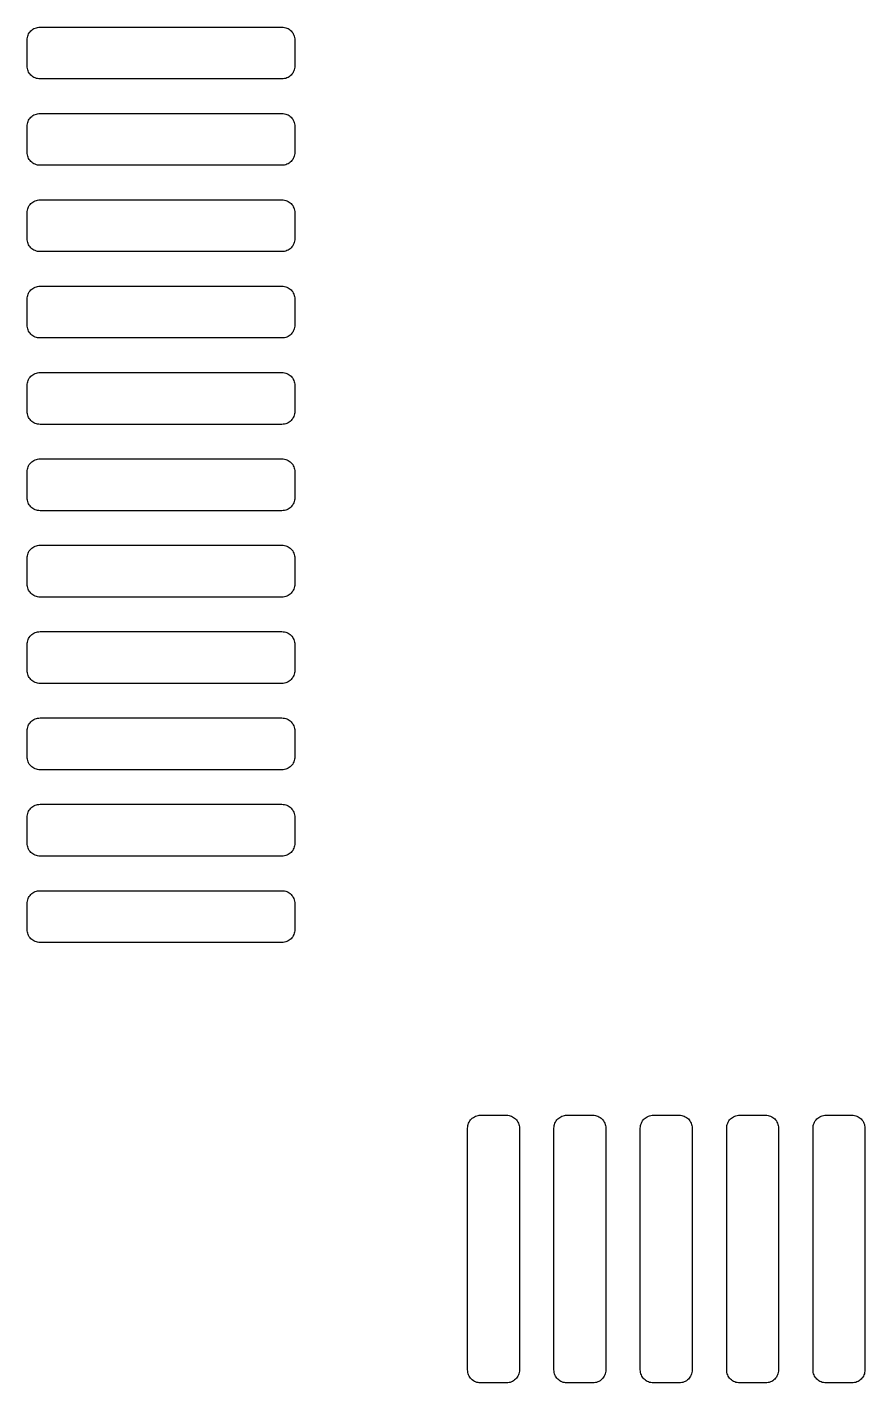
# Model space of a CAD drawing. Extents: x 0 to 61, y 0 to 68.6.
# Drawn here: x 26.39 to 31.24, y 31.71 to 39.56 of the extents above; entities that cross this region are included whole.
import ezdxf

# ---------------------------------------------------------------- set-up
doc = ezdxf.new("R2010")
doc.units = 0
doc.layers.add('Layer_1', color=7, linetype='CONTINUOUS')

msp = doc.modelspace()

# ---------------------------------------------------------------- linework, layer by layer
at = {"layer": 'Layer_1', "color": 1}
for p, q in [((26.387125, 39.484878), (26.387379, 39.492244)), ((26.387125, 39.334763), (26.387125, 39.484878)), ((26.387379, 39.492244), (26.388649, 39.49961)), ((26.388649, 39.49961), (26.390427, 39.506722)), ((26.390427, 39.506722), (26.392713, 39.51358)), ((26.392713, 39.51358), (26.396015, 39.520184)), ((26.396015, 39.520184), (26.399825, 39.526534)), ((26.399825, 39.526534), (26.404143, 39.532376)), ((26.404143, 39.532376), (26.408969, 39.537964)), ((26.408969, 39.537964), (26.414557, 39.54279)), ((26.414557, 39.54279), (26.420399, 39.547108)), ((26.420399, 39.547108), (26.426749, 39.550918)), ((26.426749, 39.550918), (26.433353, 39.55422)), ((26.433353, 39.55422), (26.440465, 39.556506)), ((26.440465, 39.556506), (26.447577, 39.558538)), ((26.447577, 39.558538), (26.454689, 39.559554)), ((26.454689, 39.559554), (26.462055, 39.559808)), ((26.462055, 39.559808), (27.862104, 39.559808)), ((27.862104, 39.559808), (27.86947, 39.559554)), ((27.86947, 39.559554), (27.876836, 39.558538)), ((27.876836, 39.558538), (27.883948, 39.556506)), ((27.883948, 39.556506), (27.890806, 39.55422)), ((27.890806, 39.55422), (27.89741, 39.550918)), ((27.89741, 39.550918), (27.90376, 39.547108)), ((27.90376, 39.547108), (27.909602, 39.54279)), ((27.909602, 39.54279), (27.91519, 39.537964)), ((27.91519, 39.537964), (27.920016, 39.532376)), ((27.920016, 39.532376), (27.924588, 39.526534)), ((27.924588, 39.526534), (27.928144, 39.520184)), ((27.928144, 39.520184), (27.931446, 39.51358)), ((27.931446, 39.51358), (27.933986, 39.506722)), ((27.933986, 39.506722), (27.935764, 39.49961)), ((27.935764, 39.49961), (27.93678, 39.492244)), ((27.93678, 39.492244), (27.937034, 39.484878)), ((27.937034, 39.484878), (27.937034, 39.334763)), ((26.387379, 39.327397), (26.387125, 39.334763)), ((27.937034, 39.334763), (27.93678, 39.327397)), ((26.388649, 39.320285), (26.387379, 39.327397)), ((26.390427, 39.313173), (26.388649, 39.320285)), ((26.392713, 39.306061), (26.390427, 39.313173)), ((26.396015, 39.299457), (26.392713, 39.306061)), ((26.399825, 39.293107), (26.396015, 39.299457)), ((26.404143, 39.287265), (26.399825, 39.293107)), ((26.408969, 39.281931), (26.404143, 39.287265)), ((26.414557, 39.276851), (26.408969, 39.281931)), ((26.420399, 39.272533), (26.414557, 39.276851)), ((26.426749, 39.268723), (26.420399, 39.272533)), ((26.433353, 39.265675), (26.426749, 39.268723)), ((26.440465, 39.263135), (26.433353, 39.265675)), ((26.447577, 39.261357), (26.440465, 39.263135)), ((26.454689, 39.260087), (26.447577, 39.261357)), ((26.462055, 39.259833), (26.454689, 39.260087)), ((27.862104, 39.259833), (26.462055, 39.259833)), ((27.86947, 39.260087), (27.862104, 39.259833)), ((27.876836, 39.261357), (27.86947, 39.260087)), ((27.883948, 39.263135), (27.876836, 39.261357)), ((27.890806, 39.265675), (27.883948, 39.263135)), ((27.89741, 39.268723), (27.890806, 39.265675)), ((27.90376, 39.272533), (27.89741, 39.268723)), ((27.909602, 39.276851), (27.90376, 39.272533)), ((27.91519, 39.281931), (27.909602, 39.276851)), ((27.920016, 39.287265), (27.91519, 39.281931)), ((27.924588, 39.293107), (27.920016, 39.287265)), ((27.928144, 39.299457), (27.924588, 39.293107)), ((27.931446, 39.306061), (27.928144, 39.299457)), ((27.933986, 39.313173), (27.931446, 39.306061)), ((27.935764, 39.320285), (27.933986, 39.313173)), ((27.93678, 39.327397), (27.935764, 39.320285)), ((26.392713, 39.013453), (26.396015, 39.020311)), ((26.396015, 39.020311), (26.399825, 39.026407)), ((26.399825, 39.026407), (26.404143, 39.032503)), ((26.404143, 39.032503), (26.408969, 39.037837)), ((26.408969, 39.037837), (26.414557, 39.042917)), ((26.414557, 39.042917), (26.420399, 39.047235)), ((26.420399, 39.047235), (26.426749, 39.051045)), ((26.426749, 39.051045), (26.433353, 39.054093)), ((26.433353, 39.054093), (26.440465, 39.056633)), ((26.440465, 39.056633), (26.447577, 39.058411)), ((26.447577, 39.058411), (26.454689, 39.059427)), ((26.454689, 39.059427), (26.462055, 39.059935)), ((26.462055, 39.059935), (27.862104, 39.059935)), ((27.862104, 39.059935), (27.86947, 39.059427)), ((27.86947, 39.059427), (27.876836, 39.058411)), ((27.876836, 39.058411), (27.883948, 39.056633)), ((27.883948, 39.056633), (27.890806, 39.054093)), ((27.890806, 39.054093), (27.89741, 39.051045)), ((27.89741, 39.051045), (27.90376, 39.047235)), ((27.90376, 39.047235), (27.909602, 39.042917)), ((27.909602, 39.042917), (27.91519, 39.037837)), ((27.91519, 39.037837), (27.920016, 39.032503)), ((27.920016, 39.032503), (27.924588, 39.026407)), ((27.924588, 39.026407), (27.928144, 39.020311)), ((27.928144, 39.020311), (27.931446, 39.013453)), ((26.387125, 38.984751), (26.387379, 38.992117)), ((26.387125, 38.834891), (26.387125, 38.984751)), ((26.387379, 38.992117), (26.388649, 38.999483)), ((26.388649, 38.999483), (26.390427, 39.006595)), ((26.390427, 39.006595), (26.392713, 39.013453)), ((27.931446, 39.013453), (27.933986, 39.006595)), ((27.933986, 39.006595), (27.935764, 38.999483)), ((27.935764, 38.999483), (27.93678, 38.992117)), ((27.93678, 38.992117), (27.937034, 38.984751)), ((27.937034, 38.984751), (27.937034, 38.834891)), ((26.387379, 38.827525), (26.387125, 38.834891)), ((26.388649, 38.820159), (26.387379, 38.827525)), ((26.390427, 38.813047), (26.388649, 38.820159)), ((26.392713, 38.806189), (26.390427, 38.813047)), ((26.396015, 38.799585), (26.392713, 38.806189)), ((26.399825, 38.793235), (26.396015, 38.799585)), ((26.404143, 38.787393), (26.399825, 38.793235)), ((26.408969, 38.781805), (26.404143, 38.787393)), ((26.414557, 38.776979), (26.408969, 38.781805)), ((27.91519, 38.781805), (27.909602, 38.776979)), ((27.920016, 38.787393), (27.91519, 38.781805)), ((27.924588, 38.793235), (27.920016, 38.787393)), ((27.928144, 38.799585), (27.924588, 38.793235)), ((27.931446, 38.806189), (27.928144, 38.799585)), ((27.933986, 38.813047), (27.931446, 38.806189)), ((27.935764, 38.820159), (27.933986, 38.813047)), ((27.93678, 38.827525), (27.935764, 38.820159)), ((27.937034, 38.834891), (27.93678, 38.827525)), ((26.420399, 38.772407), (26.414557, 38.776979)), ((26.426749, 38.768597), (26.420399, 38.772407)), ((26.433353, 38.765549), (26.426749, 38.768597)), ((26.440465, 38.763009), (26.433353, 38.765549)), ((26.447577, 38.761231), (26.440465, 38.763009)), ((26.454689, 38.760215), (26.447577, 38.761231)), ((26.462055, 38.759961), (26.454689, 38.760215)), ((27.862104, 38.759961), (26.462055, 38.759961)), ((27.86947, 38.760215), (27.862104, 38.759961)), ((27.876836, 38.761231), (27.86947, 38.760215)), ((27.883948, 38.763009), (27.876836, 38.761231)), ((27.890806, 38.765549), (27.883948, 38.763009)), ((27.89741, 38.768597), (27.890806, 38.765549)), ((27.90376, 38.772407), (27.89741, 38.768597)), ((27.909602, 38.776979), (27.90376, 38.772407)), ((26.414557, 38.542791), (26.420399, 38.547109)), ((26.420399, 38.547109), (26.426749, 38.550919)), ((26.426749, 38.550919), (26.433353, 38.554221)), ((26.433353, 38.554221), (26.440465, 38.556507)), ((26.440465, 38.556507), (26.447577, 38.558285)), ((26.447577, 38.558285), (26.454689, 38.559555)), ((26.454689, 38.559555), (26.462055, 38.559809)), ((26.462055, 38.559809), (27.862104, 38.559809)), ((27.862104, 38.559809), (27.86947, 38.559555)), ((27.86947, 38.559555), (27.876836, 38.558285)), ((27.876836, 38.558285), (27.883948, 38.556507)), ((27.883948, 38.556507), (27.890806, 38.554221)), ((27.890806, 38.554221), (27.89741, 38.550919)), ((27.89741, 38.550919), (27.90376, 38.547109)), ((27.90376, 38.547109), (27.909602, 38.542791)), ((26.387125, 38.484879), (26.387379, 38.492245)), ((26.387125, 38.334765), (26.387125, 38.484879)), ((26.387379, 38.492245), (26.388649, 38.499357)), ((26.388649, 38.499357), (26.390427, 38.506723)), ((26.390427, 38.506723), (26.392713, 38.513581)), ((26.392713, 38.513581), (26.396015, 38.520185)), ((26.396015, 38.520185), (26.399825, 38.526535)), ((26.399825, 38.526535), (26.404143, 38.532377)), ((26.404143, 38.532377), (26.408969, 38.537965)), ((26.408969, 38.537965), (26.414557, 38.542791)), ((27.909602, 38.542791), (27.91519, 38.537965)), ((27.91519, 38.537965), (27.920016, 38.532377)), ((27.920016, 38.532377), (27.924588, 38.526535)), ((27.924588, 38.526535), (27.928144, 38.520185)), ((27.928144, 38.520185), (27.931446, 38.513581)), ((27.931446, 38.513581), (27.933986, 38.506723)), ((27.933986, 38.506723), (27.935764, 38.499357)), ((27.935764, 38.499357), (27.93678, 38.492245)), ((27.93678, 38.492245), (27.937034, 38.484879)), ((27.937034, 38.484879), (27.937034, 38.334765)), ((26.387379, 38.327399), (26.387125, 38.334765)), ((26.388649, 38.320287), (26.387379, 38.327399)), ((26.390427, 38.313175), (26.388649, 38.320287)), ((26.392713, 38.306063), (26.390427, 38.313175)), ((27.933986, 38.313175), (27.931446, 38.306063)), ((27.935764, 38.320287), (27.933986, 38.313175)), ((27.93678, 38.327399), (27.935764, 38.320287)), ((27.937034, 38.334765), (27.93678, 38.327399)), ((26.396015, 38.299459), (26.392713, 38.306063)), ((26.399825, 38.293109), (26.396015, 38.299459)), ((26.404143, 38.287267), (26.399825, 38.293109)), ((26.408969, 38.281933), (26.404143, 38.287267)), ((26.414557, 38.276853), (26.408969, 38.281933)), ((26.420399, 38.272535), (26.414557, 38.276853)), ((26.426749, 38.268725), (26.420399, 38.272535)), ((26.433353, 38.265677), (26.426749, 38.268725)), ((26.440465, 38.263137), (26.433353, 38.265677)), ((26.447577, 38.261359), (26.440465, 38.263137)), ((26.454689, 38.260089), (26.447577, 38.261359)), ((26.462055, 38.259835), (26.454689, 38.260089)), ((27.862104, 38.259835), (26.462055, 38.259835)), ((27.86947, 38.260089), (27.862104, 38.259835)), ((27.876836, 38.261359), (27.86947, 38.260089)), ((27.883948, 38.263137), (27.876836, 38.261359)), ((27.890806, 38.265677), (27.883948, 38.263137)), ((27.89741, 38.268725), (27.890806, 38.265677)), ((27.90376, 38.272535), (27.89741, 38.268725)), ((27.909602, 38.276853), (27.90376, 38.272535)), ((27.91519, 38.281933), (27.909602, 38.276853)), ((27.920016, 38.287267), (27.91519, 38.281933)), ((27.924588, 38.293109), (27.920016, 38.287267)), ((27.928144, 38.299459), (27.924588, 38.293109)), ((27.931446, 38.306063), (27.928144, 38.299459)), ((26.387379, 37.992119), (26.388649, 37.999485)), ((26.388649, 37.999485), (26.390427, 38.006597)), ((26.390427, 38.006597), (26.392713, 38.013455)), ((26.392713, 38.013455), (26.396015, 38.020313)), ((26.396015, 38.020313), (26.399825, 38.026409)), ((26.399825, 38.026409), (26.404143, 38.032505)), ((26.404143, 38.032505), (26.408969, 38.037839)), ((26.408969, 38.037839), (26.414557, 38.042919)), ((26.414557, 38.042919), (26.420399, 38.047237)), ((26.420399, 38.047237), (26.426749, 38.051047)), ((26.426749, 38.051047), (26.433353, 38.054095)), ((26.433353, 38.054095), (26.440465, 38.056635)), ((26.440465, 38.056635), (26.447577, 38.058413)), ((26.447577, 38.058413), (26.454689, 38.059429)), ((26.454689, 38.059429), (26.462055, 38.059937)), ((26.462055, 38.059937), (27.862104, 38.059937)), ((27.862104, 38.059937), (27.86947, 38.059429)), ((27.86947, 38.059429), (27.876836, 38.058413)), ((27.876836, 38.058413), (27.883948, 38.056635)), ((27.883948, 38.056635), (27.890806, 38.054095)), ((27.890806, 38.054095), (27.89741, 38.051047)), ((27.89741, 38.051047), (27.90376, 38.047237)), ((27.90376, 38.047237), (27.909602, 38.042919)), ((27.909602, 38.042919), (27.91519, 38.037839)), ((27.91519, 38.037839), (27.920016, 38.032505)), ((27.920016, 38.032505), (27.924588, 38.026409)), ((27.924588, 38.026409), (27.928144, 38.020313)), ((27.928144, 38.020313), (27.931446, 38.013455)), ((27.931446, 38.013455), (27.933986, 38.006597)), ((27.933986, 38.006597), (27.935764, 37.999485)), ((27.935764, 37.999485), (27.93678, 37.992119)), ((26.387125, 37.984753), (26.387379, 37.992119)), ((26.387125, 37.834893), (26.387125, 37.984753)), ((27.93678, 37.992119), (27.937034, 37.984753)), ((27.937034, 37.984753), (27.937034, 37.834893)), ((26.387379, 37.827527), (26.387125, 37.834893)), ((26.388649, 37.820161), (26.387379, 37.827527)), ((26.390427, 37.813049), (26.388649, 37.820161)), ((26.392713, 37.806191), (26.390427, 37.813049)), ((26.396015, 37.799587), (26.392713, 37.806191)), ((26.399825, 37.793237), (26.396015, 37.799587)), ((26.404143, 37.787395), (26.399825, 37.793237)), ((26.408969, 37.781807), (26.404143, 37.787395)), ((26.414557, 37.776981), (26.408969, 37.781807)), ((26.420399, 37.772409), (26.414557, 37.776981)), ((26.426749, 37.768599), (26.420399, 37.772409)), ((26.433353, 37.765551), (26.426749, 37.768599)), ((26.440465, 37.763011), (26.433353, 37.765551)), ((26.447577, 37.761233), (26.440465, 37.763011)), ((26.454689, 37.760217), (26.447577, 37.761233)), ((26.462055, 37.759963), (26.454689, 37.760217)), ((27.862104, 37.759963), (26.462055, 37.759963)), ((27.86947, 37.760217), (27.862104, 37.759963)), ((27.876836, 37.761233), (27.86947, 37.760217)), ((27.883948, 37.763011), (27.876836, 37.761233)), ((27.890806, 37.765551), (27.883948, 37.763011)), ((27.89741, 37.768599), (27.890806, 37.765551)), ((27.90376, 37.772409), (27.89741, 37.768599)), ((27.909602, 37.776981), (27.90376, 37.772409)), ((27.91519, 37.781807), (27.909602, 37.776981)), ((27.920016, 37.787395), (27.91519, 37.781807)), ((27.924588, 37.793237), (27.920016, 37.787395)), ((27.928144, 37.799587), (27.924588, 37.793237)), ((27.931446, 37.806191), (27.928144, 37.799587)), ((27.933986, 37.813049), (27.931446, 37.806191)), ((27.935764, 37.820161), (27.933986, 37.813049)), ((27.93678, 37.827527), (27.935764, 37.820161)), ((27.937034, 37.834893), (27.93678, 37.827527)), ((26.396015, 37.520187), (26.399825, 37.526537)), ((26.399825, 37.526537), (26.404143, 37.532379)), ((26.404143, 37.532379), (26.408969, 37.537967)), ((26.408969, 37.537967), (26.414557, 37.542793)), ((26.414557, 37.542793), (26.420399, 37.547111)), ((26.420399, 37.547111), (26.426749, 37.550921)), ((26.426749, 37.550921), (26.433353, 37.554223)), ((26.433353, 37.554223), (26.440465, 37.556509)), ((26.440465, 37.556509), (26.447577, 37.558287)), ((26.447577, 37.558287), (26.454689, 37.559557)), ((26.454689, 37.559557), (26.462055, 37.559811)), ((26.462055, 37.559811), (27.862104, 37.559811)), ((27.862104, 37.559811), (27.86947, 37.559557)), ((27.86947, 37.559557), (27.876836, 37.558287)), ((27.876836, 37.558287), (27.883948, 37.556509)), ((27.883948, 37.556509), (27.890806, 37.554223)), ((27.890806, 37.554223), (27.89741, 37.550921)), ((27.89741, 37.550921), (27.90376, 37.547111)), ((27.90376, 37.547111), (27.909602, 37.542793)), ((27.909602, 37.542793), (27.91519, 37.537967)), ((27.91519, 37.537967), (27.920016, 37.532379)), ((27.920016, 37.532379), (27.924588, 37.526537)), ((27.924588, 37.526537), (27.928144, 37.520187)), ((26.387125, 37.484881), (26.387379, 37.492247)), ((26.387125, 37.334766), (26.387125, 37.484881)), ((26.387379, 37.492247), (26.388649, 37.499359)), ((26.388649, 37.499359), (26.390427, 37.506725)), ((26.390427, 37.506725), (26.392713, 37.513583)), ((26.392713, 37.513583), (26.396015, 37.520187)), ((27.928144, 37.520187), (27.931446, 37.513583)), ((27.931446, 37.513583), (27.933986, 37.506725)), ((27.933986, 37.506725), (27.935764, 37.499359)), ((27.935764, 37.499359), (27.93678, 37.492247)), ((27.93678, 37.492247), (27.937034, 37.484881)), ((27.937034, 37.484881), (27.937034, 37.334766)), ((26.387379, 37.3274), (26.387125, 37.334766)), ((26.388649, 37.320288), (26.387379, 37.3274)), ((26.390427, 37.313176), (26.388649, 37.320288)), ((26.392713, 37.306064), (26.390427, 37.313176)), ((26.396015, 37.29946), (26.392713, 37.306064)), ((26.399825, 37.29311), (26.396015, 37.29946)), ((26.404143, 37.287268), (26.399825, 37.29311)), ((26.408969, 37.281934), (26.404143, 37.287268)), ((27.920016, 37.287268), (27.91519, 37.281934)), ((27.924588, 37.29311), (27.920016, 37.287268)), ((27.928144, 37.29946), (27.924588, 37.29311)), ((27.931446, 37.306064), (27.928144, 37.29946)), ((27.933986, 37.313176), (27.931446, 37.306064)), ((27.935764, 37.320288), (27.933986, 37.313176)), ((27.93678, 37.3274), (27.935764, 37.320288)), ((27.937034, 37.334766), (27.93678, 37.3274)), ((26.414557, 37.276854), (26.408969, 37.281934)), ((26.420399, 37.272536), (26.414557, 37.276854)), ((26.426749, 37.268726), (26.420399, 37.272536)), ((26.433353, 37.265678), (26.426749, 37.268726)), ((26.440465, 37.263138), (26.433353, 37.265678)), ((26.447577, 37.26136), (26.440465, 37.263138)), ((26.454689, 37.26009), (26.447577, 37.26136)), ((26.462055, 37.259836), (26.454689, 37.26009)), ((27.862104, 37.259836), (26.462055, 37.259836)), ((27.86947, 37.26009), (27.862104, 37.259836)), ((27.876836, 37.26136), (27.86947, 37.26009)), ((27.883948, 37.263138), (27.876836, 37.26136)), ((27.890806, 37.265678), (27.883948, 37.263138)), ((27.89741, 37.268726), (27.890806, 37.265678)), ((27.90376, 37.272536), (27.89741, 37.268726)), ((27.909602, 37.276854), (27.90376, 37.272536)), ((27.91519, 37.281934), (27.909602, 37.276854)), ((26.426749, 37.051048), (26.433353, 37.054096)), ((26.433353, 37.054096), (26.440465, 37.056636)), ((26.440465, 37.056636), (26.447577, 37.058414)), ((26.447577, 37.058414), (26.454689, 37.05943)), ((26.454689, 37.05943), (26.462055, 37.059938)), ((26.462055, 37.059938), (27.862104, 37.059938)), ((27.862104, 37.059938), (27.86947, 37.05943)), ((27.86947, 37.05943), (27.876836, 37.058414)), ((27.876836, 37.058414), (27.883948, 37.056636)), ((27.883948, 37.056636), (27.890806, 37.054096)), ((27.890806, 37.054096), (27.89741, 37.051048)), ((26.387125, 36.984754), (26.387379, 36.99212)), ((26.387125, 36.834894), (26.387125, 36.984754)), ((26.387379, 36.99212), (26.388649, 36.999486)), ((26.388649, 36.999486), (26.390427, 37.006598)), ((26.390427, 37.006598), (26.392713, 37.013456)), ((26.392713, 37.013456), (26.396015, 37.020314)), ((26.396015, 37.020314), (26.399825, 37.02641)), ((26.399825, 37.02641), (26.404143, 37.032506)), ((26.404143, 37.032506), (26.408969, 37.03784)), ((26.408969, 37.03784), (26.414557, 37.04292)), ((26.414557, 37.04292), (26.420399, 37.047238)), ((26.420399, 37.047238), (26.426749, 37.051048)), ((27.89741, 37.051048), (27.90376, 37.047238)), ((27.90376, 37.047238), (27.909602, 37.04292)), ((27.909602, 37.04292), (27.91519, 37.03784)), ((27.91519, 37.03784), (27.920016, 37.032506)), ((27.920016, 37.032506), (27.924588, 37.02641)), ((27.924588, 37.02641), (27.928144, 37.020314)), ((27.928144, 37.020314), (27.931446, 37.013456)), ((27.931446, 37.013456), (27.933986, 37.006598)), ((27.933986, 37.006598), (27.935764, 36.999486)), ((27.935764, 36.999486), (27.93678, 36.99212)), ((27.93678, 36.99212), (27.937034, 36.984754)), ((27.937034, 36.984754), (27.937034, 36.834894)), ((26.387379, 36.827528), (26.387125, 36.834894)), ((26.388649, 36.820162), (26.387379, 36.827528)), ((26.390427, 36.81305), (26.388649, 36.820162)), ((27.935764, 36.820162), (27.933986, 36.81305)), ((27.93678, 36.827528), (27.935764, 36.820162)), ((27.937034, 36.834894), (27.93678, 36.827528)), ((26.392713, 36.806192), (26.390427, 36.81305)), ((26.396015, 36.799588), (26.392713, 36.806192)), ((26.399825, 36.793238), (26.396015, 36.799588)), ((26.404143, 36.787396), (26.399825, 36.793238)), ((26.408969, 36.781808), (26.404143, 36.787396)), ((26.414557, 36.776982), (26.408969, 36.781808)), ((26.420399, 36.77241), (26.414557, 36.776982)), ((26.426749, 36.7686), (26.420399, 36.77241)), ((26.433353, 36.765552), (26.426749, 36.7686)), ((26.440465, 36.763012), (26.433353, 36.765552)), ((26.447577, 36.761234), (26.440465, 36.763012)), ((26.454689, 36.760218), (26.447577, 36.761234)), ((26.462055, 36.759964), (26.454689, 36.760218)), ((27.862104, 36.759964), (26.462055, 36.759964)), ((27.86947, 36.760218), (27.862104, 36.759964)), ((27.876836, 36.761234), (27.86947, 36.760218)), ((27.883948, 36.763012), (27.876836, 36.761234)), ((27.890806, 36.765552), (27.883948, 36.763012)), ((27.89741, 36.7686), (27.890806, 36.765552)), ((27.90376, 36.77241), (27.89741, 36.7686)), ((27.909602, 36.776982), (27.90376, 36.77241)), ((27.91519, 36.781808), (27.909602, 36.776982)), ((27.920016, 36.787396), (27.91519, 36.781808)), ((27.924588, 36.793238), (27.920016, 36.787396)), ((27.928144, 36.799588), (27.924588, 36.793238)), ((27.931446, 36.806192), (27.928144, 36.799588)), ((27.933986, 36.81305), (27.931446, 36.806192)), ((26.388649, 36.49936), (26.390427, 36.506726)), ((26.390427, 36.506726), (26.392713, 36.513584)), ((26.392713, 36.513584), (26.396015, 36.520188)), ((26.396015, 36.520188), (26.399825, 36.526538)), ((26.399825, 36.526538), (26.404143, 36.53238)), ((26.404143, 36.53238), (26.408969, 36.537968)), ((26.408969, 36.537968), (26.414557, 36.542794)), ((26.414557, 36.542794), (26.420399, 36.547112)), ((26.420399, 36.547112), (26.426749, 36.550922)), ((26.426749, 36.550922), (26.433353, 36.554224)), ((26.433353, 36.554224), (26.440465, 36.55651)), ((26.440465, 36.55651), (26.447577, 36.558288)), ((26.447577, 36.558288), (26.454689, 36.559558)), ((26.454689, 36.559558), (26.462055, 36.559812)), ((26.462055, 36.559812), (27.862104, 36.559812)), ((27.862104, 36.559812), (27.86947, 36.559558)), ((27.86947, 36.559558), (27.876836, 36.558288)), ((27.876836, 36.558288), (27.883948, 36.55651)), ((27.883948, 36.55651), (27.890806, 36.554224)), ((27.890806, 36.554224), (27.89741, 36.550922)), ((27.89741, 36.550922), (27.90376, 36.547112)), ((27.90376, 36.547112), (27.909602, 36.542794)), ((27.909602, 36.542794), (27.91519, 36.537968)), ((27.91519, 36.537968), (27.920016, 36.53238)), ((27.920016, 36.53238), (27.924588, 36.526538)), ((27.924588, 36.526538), (27.928144, 36.520188)), ((27.928144, 36.520188), (27.931446, 36.513584)), ((27.931446, 36.513584), (27.933986, 36.506726)), ((27.933986, 36.506726), (27.935764, 36.49936)), ((26.387125, 36.484882), (26.387379, 36.492248)), ((26.387125, 36.334768), (26.387125, 36.484882)), ((26.387379, 36.492248), (26.388649, 36.49936)), ((27.935764, 36.49936), (27.93678, 36.492248)), ((27.93678, 36.492248), (27.937034, 36.484882)), ((27.937034, 36.484882), (27.937034, 36.334768)), ((26.387379, 36.327402), (26.387125, 36.334768)), ((26.388649, 36.32029), (26.387379, 36.327402)), ((26.390427, 36.313178), (26.388649, 36.32029)), ((26.392713, 36.306066), (26.390427, 36.313178)), ((26.396015, 36.299462), (26.392713, 36.306066)), ((26.399825, 36.293112), (26.396015, 36.299462)), ((26.404143, 36.28727), (26.399825, 36.293112)), ((26.408969, 36.281936), (26.404143, 36.28727)), ((26.414557, 36.276856), (26.408969, 36.281936)), ((26.420399, 36.272538), (26.414557, 36.276856)), ((26.426749, 36.268728), (26.420399, 36.272538)), ((26.433353, 36.26568), (26.426749, 36.268728)), ((27.89741, 36.268728), (27.890806, 36.26568)), ((27.90376, 36.272538), (27.89741, 36.268728)), ((27.909602, 36.276856), (27.90376, 36.272538)), ((27.91519, 36.281936), (27.909602, 36.276856)), ((27.920016, 36.28727), (27.91519, 36.281936)), ((27.924588, 36.293112), (27.920016, 36.28727)), ((27.928144, 36.299462), (27.924588, 36.293112)), ((27.931446, 36.306066), (27.928144, 36.299462)), ((27.933986, 36.313178), (27.931446, 36.306066)), ((27.935764, 36.32029), (27.933986, 36.313178)), ((27.93678, 36.327402), (27.935764, 36.32029)), ((27.937034, 36.334768), (27.93678, 36.327402)), ((26.440465, 36.26314), (26.433353, 36.26568)), ((26.447577, 36.261362), (26.440465, 36.26314)), ((26.454689, 36.260092), (26.447577, 36.261362)), ((26.462055, 36.259838), (26.454689, 36.260092)), ((27.862104, 36.259838), (26.462055, 36.259838)), ((27.86947, 36.260092), (27.862104, 36.259838)), ((27.876836, 36.261362), (27.86947, 36.260092)), ((27.883948, 36.26314), (27.876836, 36.261362)), ((27.890806, 36.26568), (27.883948, 36.26314)), ((26.399825, 36.026412), (26.404143, 36.032508)), ((26.404143, 36.032508), (26.408969, 36.037842)), ((26.408969, 36.037842), (26.414557, 36.042922)), ((26.414557, 36.042922), (26.420399, 36.04724)), ((26.420399, 36.04724), (26.426749, 36.05105)), ((26.426749, 36.05105), (26.433353, 36.054098)), ((26.433353, 36.054098), (26.440465, 36.056638)), ((26.440465, 36.056638), (26.447577, 36.058416)), ((26.447577, 36.058416), (26.454689, 36.059432)), ((26.454689, 36.059432), (26.462055, 36.05994)), ((26.462055, 36.05994), (27.862104, 36.05994)), ((27.862104, 36.05994), (27.86947, 36.059432)), ((27.86947, 36.059432), (27.876836, 36.058416)), ((27.876836, 36.058416), (27.883948, 36.056638)), ((27.883948, 36.056638), (27.890806, 36.054098)), ((27.890806, 36.054098), (27.89741, 36.05105)), ((27.89741, 36.05105), (27.90376, 36.04724)), ((27.90376, 36.04724), (27.909602, 36.042922)), ((27.909602, 36.042922), (27.91519, 36.037842)), ((27.91519, 36.037842), (27.920016, 36.032508)), ((27.920016, 36.032508), (27.924588, 36.026412)), ((26.387125, 35.984756), (26.387379, 35.992122)), ((26.387125, 35.834896), (26.387125, 35.984756)), ((26.387379, 35.992122), (26.388649, 35.999488)), ((26.388649, 35.999488), (26.390427, 36.0066)), ((26.390427, 36.0066), (26.392713, 36.013458)), ((26.392713, 36.013458), (26.396015, 36.020316)), ((26.396015, 36.020316), (26.399825, 36.026412)), ((27.924588, 36.026412), (27.928144, 36.020316)), ((27.928144, 36.020316), (27.931446, 36.013458)), ((27.931446, 36.013458), (27.933986, 36.0066)), ((27.933986, 36.0066), (27.935764, 35.999488)), ((27.935764, 35.999488), (27.93678, 35.992122)), ((27.93678, 35.992122), (27.937034, 35.984756)), ((27.937034, 35.984756), (27.937034, 35.834896)), ((26.387379, 35.82753), (26.387125, 35.834896)), ((26.388649, 35.820164), (26.387379, 35.82753)), ((26.390427, 35.813052), (26.388649, 35.820164)), ((26.392713, 35.806194), (26.390427, 35.813052)), ((26.396015, 35.79959), (26.392713, 35.806194)), ((26.399825, 35.79324), (26.396015, 35.79959)), ((27.928144, 35.79959), (27.924588, 35.79324)), ((27.931446, 35.806194), (27.928144, 35.79959)), ((27.933986, 35.813052), (27.931446, 35.806194)), ((27.935764, 35.820164), (27.933986, 35.813052)), ((27.93678, 35.82753), (27.935764, 35.820164)), ((27.937034, 35.834896), (27.93678, 35.82753)), ((26.404143, 35.787398), (26.399825, 35.79324)), ((26.408969, 35.78181), (26.404143, 35.787398)), ((26.414557, 35.776984), (26.408969, 35.78181)), ((26.420399, 35.772412), (26.414557, 35.776984)), ((26.426749, 35.768602), (26.420399, 35.772412)), ((26.433353, 35.765554), (26.426749, 35.768602)), ((26.440465, 35.763014), (26.433353, 35.765554)), ((26.447577, 35.761236), (26.440465, 35.763014)), ((26.454689, 35.76022), (26.447577, 35.761236)), ((26.462055, 35.759966), (26.454689, 35.76022)), ((27.862104, 35.759966), (26.462055, 35.759966)), ((27.86947, 35.76022), (27.862104, 35.759966)), ((27.876836, 35.761236), (27.86947, 35.76022)), ((27.883948, 35.763014), (27.876836, 35.761236)), ((27.890806, 35.765554), (27.883948, 35.763014)), ((27.89741, 35.768602), (27.890806, 35.765554)), ((27.90376, 35.772412), (27.89741, 35.768602)), ((27.909602, 35.776984), (27.90376, 35.772412)), ((27.91519, 35.78181), (27.909602, 35.776984)), ((27.920016, 35.787398), (27.91519, 35.78181)), ((27.924588, 35.79324), (27.920016, 35.787398)), ((26.387125, 35.484884), (26.387379, 35.49225)), ((26.387125, 35.33477), (26.387125, 35.484884)), ((26.387379, 35.49225), (26.388649, 35.499362)), ((26.388649, 35.499362), (26.390427, 35.506728)), ((26.390427, 35.506728), (26.392713, 35.513586)), ((26.392713, 35.513586), (26.396015, 35.52019)), ((26.396015, 35.52019), (26.399825, 35.52654)), ((26.399825, 35.52654), (26.404143, 35.532382)), ((26.404143, 35.532382), (26.408969, 35.53797)), ((26.408969, 35.53797), (26.414557, 35.542796)), ((26.414557, 35.542796), (26.420399, 35.547114)), ((26.420399, 35.547114), (26.426749, 35.550924)), ((26.426749, 35.550924), (26.433353, 35.554226)), ((26.433353, 35.554226), (26.440465, 35.556512)), ((26.440465, 35.556512), (26.447577, 35.55829)), ((26.447577, 35.55829), (26.454689, 35.55956)), ((26.454689, 35.55956), (26.462055, 35.559814)), ((26.462055, 35.559814), (27.862104, 35.559814)), ((27.862104, 35.559814), (27.86947, 35.55956)), ((27.86947, 35.55956), (27.876836, 35.55829)), ((27.876836, 35.55829), (27.883948, 35.556512)), ((27.883948, 35.556512), (27.890806, 35.554226)), ((27.890806, 35.554226), (27.89741, 35.550924)), ((27.89741, 35.550924), (27.90376, 35.547114)), ((27.90376, 35.547114), (27.909602, 35.542796)), ((27.909602, 35.542796), (27.91519, 35.53797)), ((27.91519, 35.53797), (27.920016, 35.532382)), ((27.920016, 35.532382), (27.924588, 35.52654)), ((27.924588, 35.52654), (27.928144, 35.52019)), ((27.928144, 35.52019), (27.931446, 35.513586)), ((27.931446, 35.513586), (27.933986, 35.506728)), ((27.933986, 35.506728), (27.935764, 35.499362)), ((27.935764, 35.499362), (27.93678, 35.49225)), ((27.93678, 35.49225), (27.937034, 35.484884)), ((27.937034, 35.484884), (27.937034, 35.33477)), ((26.387379, 35.327404), (26.387125, 35.33477)), ((26.388649, 35.320291), (26.387379, 35.327404)), ((27.93678, 35.327404), (27.935764, 35.320291)), ((27.937034, 35.33477), (27.93678, 35.327404)), ((26.390427, 35.313179), (26.388649, 35.320291)), ((26.392713, 35.306067), (26.390427, 35.313179)), ((26.396015, 35.299463), (26.392713, 35.306067)), ((26.399825, 35.293113), (26.396015, 35.299463)), ((26.404143, 35.287271), (26.399825, 35.293113)), ((26.408969, 35.281937), (26.404143, 35.287271)), ((26.414557, 35.276857), (26.408969, 35.281937)), ((26.420399, 35.272539), (26.414557, 35.276857)), ((26.426749, 35.268729), (26.420399, 35.272539)), ((26.433353, 35.265681), (26.426749, 35.268729)), ((26.440465, 35.263141), (26.433353, 35.265681)), ((26.447577, 35.261363), (26.440465, 35.263141)), ((26.454689, 35.260093), (26.447577, 35.261363)), ((26.462055, 35.259839), (26.454689, 35.260093)), ((27.862104, 35.259839), (26.462055, 35.259839)), ((27.86947, 35.260093), (27.862104, 35.259839)), ((27.876836, 35.261363), (27.86947, 35.260093)), ((27.883948, 35.263141), (27.876836, 35.261363)), ((27.890806, 35.265681), (27.883948, 35.263141)), ((27.89741, 35.268729), (27.890806, 35.265681)), ((27.90376, 35.272539), (27.89741, 35.268729)), ((27.909602, 35.276857), (27.90376, 35.272539)), ((27.91519, 35.281937), (27.909602, 35.276857)), ((27.920016, 35.287271), (27.91519, 35.281937)), ((27.924588, 35.293113), (27.920016, 35.287271)), ((27.928144, 35.299463), (27.924588, 35.293113)), ((27.931446, 35.306067), (27.928144, 35.299463)), ((27.933986, 35.313179), (27.931446, 35.306067)), ((27.935764, 35.320291), (27.933986, 35.313179)), ((26.390427, 35.006601), (26.392713, 35.013459)), ((26.392713, 35.013459), (26.396015, 35.020317)), ((26.396015, 35.020317), (26.399825, 35.026413)), ((26.399825, 35.026413), (26.404143, 35.032509)), ((26.404143, 35.032509), (26.408969, 35.037843)), ((26.408969, 35.037843), (26.414557, 35.042923)), ((26.414557, 35.042923), (26.420399, 35.047241)), ((26.420399, 35.047241), (26.426749, 35.051051)), ((26.426749, 35.051051), (26.433353, 35.054099)), ((26.433353, 35.054099), (26.440465, 35.056639)), ((26.440465, 35.056639), (26.447577, 35.058417)), ((26.447577, 35.058417), (26.454689, 35.059433)), ((26.454689, 35.059433), (26.462055, 35.059941)), ((26.462055, 35.059941), (27.862104, 35.059941)), ((27.862104, 35.059941), (27.86947, 35.059433)), ((27.86947, 35.059433), (27.876836, 35.058417)), ((27.876836, 35.058417), (27.883948, 35.056639)), ((27.883948, 35.056639), (27.890806, 35.054099)), ((27.890806, 35.054099), (27.89741, 35.051051)), ((27.89741, 35.051051), (27.90376, 35.047241)), ((27.90376, 35.047241), (27.909602, 35.042923)), ((27.909602, 35.042923), (27.91519, 35.037843)), ((27.91519, 35.037843), (27.920016, 35.032509)), ((27.920016, 35.032509), (27.924588, 35.026413)), ((27.924588, 35.026413), (27.928144, 35.020317)), ((27.928144, 35.020317), (27.931446, 35.013459)), ((27.931446, 35.013459), (27.933986, 35.006601)), ((26.387125, 34.984757), (26.387379, 34.992123)), ((26.387125, 34.834897), (26.387125, 34.984757)), ((26.387379, 34.992123), (26.388649, 34.999489)), ((26.388649, 34.999489), (26.390427, 35.006601)), ((27.933986, 35.006601), (27.935764, 34.999489)), ((27.935764, 34.999489), (27.93678, 34.992123)), ((27.93678, 34.992123), (27.937034, 34.984757)), ((27.937034, 34.984757), (27.937034, 34.834897)), ((26.387379, 34.827531), (26.387125, 34.834897)), ((26.388649, 34.820165), (26.387379, 34.827531)), ((26.390427, 34.813053), (26.388649, 34.820165)), ((26.392713, 34.806195), (26.390427, 34.813053)), ((26.396015, 34.799591), (26.392713, 34.806195)), ((26.399825, 34.793241), (26.396015, 34.799591)), ((26.404143, 34.787145), (26.399825, 34.793241)), ((26.408969, 34.781811), (26.404143, 34.787145)), ((26.414557, 34.776985), (26.408969, 34.781811)), ((26.420399, 34.772413), (26.414557, 34.776985)), ((27.909602, 34.776985), (27.90376, 34.772413)), ((27.91519, 34.781811), (27.909602, 34.776985)), ((27.920016, 34.787145), (27.91519, 34.781811)), ((27.924588, 34.793241), (27.920016, 34.787145)), ((27.928144, 34.799591), (27.924588, 34.793241)), ((27.931446, 34.806195), (27.928144, 34.799591)), ((27.933986, 34.813053), (27.931446, 34.806195)), ((27.935764, 34.820165), (27.933986, 34.813053)), ((27.93678, 34.827531), (27.935764, 34.820165)), ((27.937034, 34.834897), (27.93678, 34.827531)), ((26.426749, 34.768603), (26.420399, 34.772413)), ((26.433353, 34.765555), (26.426749, 34.768603)), ((26.440465, 34.763015), (26.433353, 34.765555)), ((26.447577, 34.761237), (26.440465, 34.763015)), ((26.454689, 34.760221), (26.447577, 34.761237)), ((26.462055, 34.759967), (26.454689, 34.760221)), ((27.862104, 34.759967), (26.462055, 34.759967)), ((27.86947, 34.760221), (27.862104, 34.759967)), ((27.876836, 34.761237), (27.86947, 34.760221)), ((27.883948, 34.763015), (27.876836, 34.761237)), ((27.890806, 34.765555), (27.883948, 34.763015)), ((27.89741, 34.768603), (27.890806, 34.765555)), ((27.90376, 34.772413), (27.89741, 34.768603)), ((26.408969, 34.537971), (26.414557, 34.542797)), ((26.414557, 34.542797), (26.420399, 34.547115)), ((26.420399, 34.547115), (26.426749, 34.550925)), ((26.426749, 34.550925), (26.433353, 34.554227)), ((26.433353, 34.554227), (26.440465, 34.556513)), ((26.440465, 34.556513), (26.447577, 34.558291)), ((26.447577, 34.558291), (26.454689, 34.559561)), ((26.454689, 34.559561), (26.462055, 34.559815)), ((26.462055, 34.559815), (27.862104, 34.559815)), ((27.862104, 34.559815), (27.86947, 34.559561)), ((27.86947, 34.559561), (27.876836, 34.558291)), ((27.876836, 34.558291), (27.883948, 34.556513)), ((27.883948, 34.556513), (27.890806, 34.554227)), ((27.890806, 34.554227), (27.89741, 34.550925)), ((27.89741, 34.550925), (27.90376, 34.547115)), ((27.90376, 34.547115), (27.909602, 34.542797)), ((27.909602, 34.542797), (27.91519, 34.537971)), ((26.387125, 34.484885), (26.387379, 34.492251)), ((26.387125, 34.334771), (26.387125, 34.484885)), ((26.387379, 34.492251), (26.388649, 34.499363)), ((26.388649, 34.499363), (26.390427, 34.506729)), ((26.390427, 34.506729), (26.392713, 34.513587)), ((26.392713, 34.513587), (26.396015, 34.520191)), ((26.396015, 34.520191), (26.399825, 34.526541)), ((26.399825, 34.526541), (26.404143, 34.532383)), ((26.404143, 34.532383), (26.408969, 34.537971)), ((27.91519, 34.537971), (27.920016, 34.532383)), ((27.920016, 34.532383), (27.924588, 34.526541)), ((27.924588, 34.526541), (27.928144, 34.520191)), ((27.928144, 34.520191), (27.931446, 34.513587)), ((27.931446, 34.513587), (27.933986, 34.506729)), ((27.933986, 34.506729), (27.935764, 34.499363)), ((27.935764, 34.499363), (27.93678, 34.492251)), ((27.93678, 34.492251), (27.937034, 34.484885)), ((27.937034, 34.484885), (27.937034, 34.334771)), ((26.387379, 34.327405), (26.387125, 34.334771)), ((26.388649, 34.320293), (26.387379, 34.327405)), ((26.390427, 34.313181), (26.388649, 34.320293)), ((26.392713, 34.306069), (26.390427, 34.313181)), ((26.396015, 34.299465), (26.392713, 34.306069)), ((27.931446, 34.306069), (27.928144, 34.299465)), ((27.933986, 34.313181), (27.931446, 34.306069)), ((27.935764, 34.320293), (27.933986, 34.313181)), ((27.93678, 34.327405), (27.935764, 34.320293)), ((27.937034, 34.334771), (27.93678, 34.327405)), ((26.399825, 34.293115), (26.396015, 34.299465)), ((26.404143, 34.287273), (26.399825, 34.293115)), ((26.408969, 34.281939), (26.404143, 34.287273)), ((26.414557, 34.276859), (26.408969, 34.281939)), ((26.420399, 34.272541), (26.414557, 34.276859)), ((26.426749, 34.268731), (26.420399, 34.272541)), ((26.433353, 34.265683), (26.426749, 34.268731)), ((26.440465, 34.263143), (26.433353, 34.265683)), ((26.447577, 34.261365), (26.440465, 34.263143)), ((26.454689, 34.260095), (26.447577, 34.261365)), ((26.462055, 34.259841), (26.454689, 34.260095)), ((27.862104, 34.259841), (26.462055, 34.259841)), ((27.86947, 34.260095), (27.862104, 34.259841)), ((27.876836, 34.261365), (27.86947, 34.260095)), ((27.883948, 34.263143), (27.876836, 34.261365)), ((27.890806, 34.265683), (27.883948, 34.263143)), ((27.89741, 34.268731), (27.890806, 34.265683)), ((27.90376, 34.272541), (27.89741, 34.268731)), ((27.909602, 34.276859), (27.90376, 34.272541)), ((27.91519, 34.281939), (27.909602, 34.276859)), ((27.920016, 34.287273), (27.91519, 34.281939)), ((27.924588, 34.293115), (27.920016, 34.287273)), ((27.928144, 34.299465), (27.924588, 34.293115)), ((28.938556, 33.19939), (28.940334, 33.206502)), ((28.940334, 33.206502), (28.942874, 33.213614)), ((28.942874, 33.213614), (28.945922, 33.220218)), ((28.945922, 33.220218), (28.949732, 33.226568)), ((28.949732, 33.226568), (28.95405, 33.23241)), ((28.95405, 33.23241), (28.95913, 33.237998)), ((28.95913, 33.237998), (28.964464, 33.242824)), ((28.964464, 33.242824), (28.97056, 33.247142)), ((28.97056, 33.247142), (28.976656, 33.250952)), ((28.976656, 33.250952), (28.983514, 33.254254)), ((28.983514, 33.254254), (28.990372, 33.25654)), ((28.990372, 33.25654), (28.997484, 33.258318)), ((28.997484, 33.258318), (29.00485, 33.259588)), ((29.00485, 33.259588), (29.012216, 33.259842)), ((29.012216, 33.259842), (29.162076, 33.259842)), ((29.162076, 33.259842), (29.169442, 33.259588)), ((29.169442, 33.259588), (29.176808, 33.258318)), ((29.176808, 33.258318), (29.18392, 33.25654)), ((29.18392, 33.25654), (29.190778, 33.254254)), ((29.190778, 33.254254), (29.197382, 33.250952)), ((29.197382, 33.250952), (29.203732, 33.247142)), ((29.203732, 33.247142), (29.209574, 33.242824)), ((29.209574, 33.242824), (29.215162, 33.237998)), ((29.215162, 33.237998), (29.219988, 33.23241)), ((29.219988, 33.23241), (29.22456, 33.226568)), ((29.22456, 33.226568), (29.22837, 33.220218)), ((29.22837, 33.220218), (29.231418, 33.213614)), ((29.231418, 33.213614), (29.233958, 33.206502)), ((29.233958, 33.206502), (29.235736, 33.19939)), ((29.438683, 33.19939), (29.440461, 33.206502)), ((29.440461, 33.206502), (29.442747, 33.213614)), ((29.442747, 33.213614), (29.446049, 33.220218)), ((29.446049, 33.220218), (29.449859, 33.226568)), ((29.449859, 33.226568), (29.454177, 33.23241)), ((29.454177, 33.23241), (29.459003, 33.237998)), ((29.459003, 33.237998), (29.464591, 33.242824)), ((29.464591, 33.242824), (29.470433, 33.247142)), ((29.470433, 33.247142), (29.476783, 33.250952)), ((29.476783, 33.250952), (29.483387, 33.254254)), ((29.483387, 33.254254), (29.490245, 33.25654)), ((29.490245, 33.25654), (29.497611, 33.258318)), ((29.497611, 33.258318), (29.504723, 33.259588)), ((29.504723, 33.259588), (29.512089, 33.259842)), ((29.512089, 33.259842), (29.662203, 33.259842)), ((29.662203, 33.259842), (29.669569, 33.259588)), ((29.669569, 33.259588), (29.676681, 33.258318)), ((29.676681, 33.258318), (29.683793, 33.25654)), ((29.683793, 33.25654), (29.690905, 33.254254)), ((29.690905, 33.254254), (29.697509, 33.250952)), ((29.697509, 33.250952), (29.703859, 33.247142)), ((29.703859, 33.247142), (29.709701, 33.242824)), ((29.709701, 33.242824), (29.715035, 33.237998)), ((29.715035, 33.237998), (29.720115, 33.23241)), ((29.720115, 33.23241), (29.724433, 33.226568)), ((29.724433, 33.226568), (29.728243, 33.220218)), ((29.728243, 33.220218), (29.731291, 33.213614)), ((29.731291, 33.213614), (29.733831, 33.206502)), ((29.733831, 33.206502), (29.735609, 33.19939)), ((29.938555, 33.19939), (29.940333, 33.206502)), ((29.940333, 33.206502), (29.942873, 33.213614)), ((29.942873, 33.213614), (29.945921, 33.220218)), ((29.945921, 33.220218), (29.949731, 33.226568)), ((29.949731, 33.226568), (29.954049, 33.23241)), ((29.954049, 33.23241), (29.959129, 33.237998)), ((29.959129, 33.237998), (29.964463, 33.242824)), ((29.964463, 33.242824), (29.970559, 33.247142)), ((29.970559, 33.247142), (29.976655, 33.250952)), ((29.976655, 33.250952), (29.983513, 33.254254)), ((29.983513, 33.254254), (29.990371, 33.25654)), ((29.990371, 33.25654), (29.997483, 33.258318)), ((29.997483, 33.258318), (30.004849, 33.259588)), ((30.004849, 33.259588), (30.012215, 33.259842)), ((30.012215, 33.259842), (30.162075, 33.259842)), ((30.162075, 33.259842), (30.169441, 33.259588)), ((30.169441, 33.259588), (30.176807, 33.258318)), ((30.176807, 33.258318), (30.183919, 33.25654)), ((30.183919, 33.25654), (30.190777, 33.254254)), ((30.190777, 33.254254), (30.197381, 33.250952)), ((30.197381, 33.250952), (30.203731, 33.247142)), ((30.203731, 33.247142), (30.209573, 33.242824)), ((30.209573, 33.242824), (30.215161, 33.237998)), ((30.215161, 33.237998), (30.219987, 33.23241)), ((30.219987, 33.23241), (30.224559, 33.226568)), ((30.224559, 33.226568), (30.228369, 33.220218)), ((30.228369, 33.220218), (30.231417, 33.213614)), ((30.231417, 33.213614), (30.233957, 33.206502)), ((30.233957, 33.206502), (30.235735, 33.19939)), ((30.438681, 33.19939), (30.440459, 33.206502)), ((30.440459, 33.206502), (30.442745, 33.213614)), ((30.442745, 33.213614), (30.446047, 33.220218)), ((30.446047, 33.220218), (30.449857, 33.226568)), ((30.449857, 33.226568), (30.454175, 33.23241)), ((30.454175, 33.23241), (30.459001, 33.237998)), ((30.459001, 33.237998), (30.464589, 33.242824)), ((30.464589, 33.242824), (30.470431, 33.247142)), ((30.470431, 33.247142), (30.476781, 33.250952)), ((30.476781, 33.250952), (30.483385, 33.254254)), ((30.483385, 33.254254), (30.490243, 33.25654)), ((30.490243, 33.25654), (30.497609, 33.258318)), ((30.497609, 33.258318), (30.504721, 33.259588)), ((30.504721, 33.259588), (30.512087, 33.259842)), ((30.512087, 33.259842), (30.662201, 33.259842)), ((30.662201, 33.259842), (30.669567, 33.259588)), ((30.669567, 33.259588), (30.676679, 33.258318)), ((30.676679, 33.258318), (30.683791, 33.25654)), ((30.683791, 33.25654), (30.690903, 33.254254)), ((30.690903, 33.254254), (30.697507, 33.250952)), ((30.697507, 33.250952), (30.703857, 33.247142)), ((30.703857, 33.247142), (30.709699, 33.242824)), ((30.709699, 33.242824), (30.715033, 33.237998)), ((30.715033, 33.237998), (30.720113, 33.23241)), ((30.720113, 33.23241), (30.724431, 33.226568)), ((30.724431, 33.226568), (30.728241, 33.220218)), ((30.728241, 33.220218), (30.731289, 33.213614)), ((30.731289, 33.213614), (30.733829, 33.206502)), ((30.733829, 33.206502), (30.735607, 33.19939)), ((30.938553, 33.19939), (30.940331, 33.206502)), ((30.940331, 33.206502), (30.942871, 33.213614)), ((30.942871, 33.213614), (30.945919, 33.220218)), ((30.945919, 33.220218), (30.949729, 33.226568)), ((30.949729, 33.226568), (30.954047, 33.23241)), ((30.954047, 33.23241), (30.959127, 33.237998)), ((30.959127, 33.237998), (30.964461, 33.242824)), ((30.964461, 33.242824), (30.970557, 33.247142)), ((30.970557, 33.247142), (30.976653, 33.250952)), ((30.976653, 33.250952), (30.983511, 33.254254)), ((30.983511, 33.254254), (30.990369, 33.25654)), ((30.990369, 33.25654), (30.997481, 33.258318)), ((30.997481, 33.258318), (31.004847, 33.259588)), ((31.004847, 33.259588), (31.012213, 33.259842)), ((31.012213, 33.259842), (31.162073, 33.259842)), ((31.162073, 33.259842), (31.169439, 33.259588)), ((31.169439, 33.259588), (31.176805, 33.258318)), ((31.176805, 33.258318), (31.183917, 33.25654)), ((31.183917, 33.25654), (31.190775, 33.254254)), ((31.190775, 33.254254), (31.197379, 33.250952)), ((31.197379, 33.250952), (31.203729, 33.247142)), ((31.203729, 33.247142), (31.209571, 33.242824)), ((31.209571, 33.242824), (31.215159, 33.237998)), ((31.215159, 33.237998), (31.219985, 33.23241)), ((31.219985, 33.23241), (31.224557, 33.226568)), ((31.224557, 33.226568), (31.228367, 33.220218)), ((31.228367, 33.220218), (31.231415, 33.213614)), ((31.231415, 33.213614), (31.233955, 33.206502)), ((31.233955, 33.206502), (31.235733, 33.19939)), ((28.937032, 33.184912), (28.93754, 33.192278)), ((28.937032, 31.784864), (28.937032, 33.184912)), ((28.93754, 33.192278), (28.938556, 33.19939)), ((29.235736, 33.19939), (29.236752, 33.192278)), ((29.236752, 33.192278), (29.237006, 33.184912)), ((29.237006, 33.184912), (29.237006, 31.784864)), ((29.437159, 33.184912), (29.437413, 33.192278)), ((29.437159, 31.784864), (29.437159, 33.184912)), ((29.437413, 33.192278), (29.438683, 33.19939)), ((29.735609, 33.19939), (29.736879, 33.192278)), ((29.736879, 33.192278), (29.737133, 33.184912)), ((29.737133, 33.184912), (29.737133, 31.784864)), ((29.937031, 33.184912), (29.937539, 33.192278)), ((29.937031, 31.784864), (29.937031, 33.184912)), ((29.937539, 33.192278), (29.938555, 33.19939)), ((30.235735, 33.19939), (30.236751, 33.192278)), ((30.236751, 33.192278), (30.237005, 33.184912)), ((30.237005, 33.184912), (30.237005, 31.784864)), ((30.437157, 33.184912), (30.437411, 33.192278)), ((30.437157, 31.784864), (30.437157, 33.184912)), ((30.437411, 33.192278), (30.438681, 33.19939)), ((30.735607, 33.19939), (30.736877, 33.192278)), ((30.736877, 33.192278), (30.737131, 33.184912)), ((30.737131, 33.184912), (30.737131, 31.784864)), ((30.937029, 33.184912), (30.937537, 33.192278)), ((30.937029, 31.784864), (30.937029, 33.184912)), ((30.937537, 33.192278), (30.938553, 33.19939)), ((31.235733, 33.19939), (31.236749, 33.192278)), ((31.236749, 33.192278), (31.237003, 33.184912)), ((31.237003, 33.184912), (31.237003, 31.784864)), ((28.93754, 31.777498), (28.937032, 31.784864)), ((28.938556, 31.770132), (28.93754, 31.777498)), ((28.940334, 31.76302), (28.938556, 31.770132)), ((28.942874, 31.756162), (28.940334, 31.76302)), ((28.945922, 31.749558), (28.942874, 31.756162)), ((28.949732, 31.743208), (28.945922, 31.749558)), ((28.95405, 31.737366), (28.949732, 31.743208)), ((28.95913, 31.731778), (28.95405, 31.737366)), ((28.964464, 31.726952), (28.95913, 31.731778)), ((28.97056, 31.72238), (28.964464, 31.726952)), ((28.976656, 31.718824), (28.97056, 31.72238)), ((28.983514, 31.715522), (28.976656, 31.718824)), ((28.990372, 31.712982), (28.983514, 31.715522)), ((29.190778, 31.715522), (29.18392, 31.712982)), ((29.197382, 31.718824), (29.190778, 31.715522)), ((29.203732, 31.72238), (29.197382, 31.718824)), ((29.209574, 31.726952), (29.203732, 31.72238)), ((29.215162, 31.731778), (29.209574, 31.726952)), ((29.219988, 31.737366), (29.215162, 31.731778)), ((29.22456, 31.743208), (29.219988, 31.737366)), ((29.22837, 31.749558), (29.22456, 31.743208)), ((29.231418, 31.756162), (29.22837, 31.749558)), ((29.233958, 31.76302), (29.231418, 31.756162)), ((29.235736, 31.770132), (29.233958, 31.76302)), ((29.236752, 31.777498), (29.235736, 31.770132)), ((29.237006, 31.784864), (29.236752, 31.777498)), ((29.437413, 31.777498), (29.437159, 31.784864)), ((29.438683, 31.770132), (29.437413, 31.777498)), ((29.440461, 31.76302), (29.438683, 31.770132)), ((29.442747, 31.756162), (29.440461, 31.76302)), ((29.446049, 31.749558), (29.442747, 31.756162)), ((29.449859, 31.743208), (29.446049, 31.749558)), ((29.454177, 31.737366), (29.449859, 31.743208)), ((29.459003, 31.731778), (29.454177, 31.737366)), ((29.464591, 31.726952), (29.459003, 31.731778)), ((29.470433, 31.72238), (29.464591, 31.726952)), ((29.476783, 31.718824), (29.470433, 31.72238)), ((29.483387, 31.715522), (29.476783, 31.718824)), ((29.490245, 31.712982), (29.483387, 31.715522)), ((29.690905, 31.715522), (29.683793, 31.712982)), ((29.697509, 31.718824), (29.690905, 31.715522)), ((29.703859, 31.72238), (29.697509, 31.718824)), ((29.709701, 31.726952), (29.703859, 31.72238)), ((29.715035, 31.731778), (29.709701, 31.726952)), ((29.720115, 31.737366), (29.715035, 31.731778)), ((29.724433, 31.743208), (29.720115, 31.737366)), ((29.728243, 31.749558), (29.724433, 31.743208)), ((29.731291, 31.756162), (29.728243, 31.749558)), ((29.733831, 31.76302), (29.731291, 31.756162)), ((29.735609, 31.770132), (29.733831, 31.76302)), ((29.736879, 31.777498), (29.735609, 31.770132)), ((29.737133, 31.784864), (29.736879, 31.777498)), ((29.937539, 31.777498), (29.937031, 31.784864)), ((29.938555, 31.770132), (29.937539, 31.777498)), ((29.940333, 31.76302), (29.938555, 31.770132)), ((29.942873, 31.756162), (29.940333, 31.76302)), ((29.945921, 31.749558), (29.942873, 31.756162)), ((29.949731, 31.743208), (29.945921, 31.749558)), ((29.954049, 31.737366), (29.949731, 31.743208)), ((29.959129, 31.731778), (29.954049, 31.737366)), ((29.964463, 31.726952), (29.959129, 31.731778)), ((29.970559, 31.72238), (29.964463, 31.726952)), ((29.976655, 31.718824), (29.970559, 31.72238)), ((29.983513, 31.715522), (29.976655, 31.718824)), ((29.990371, 31.712982), (29.983513, 31.715522)), ((30.190777, 31.715522), (30.183919, 31.712982)), ((30.197381, 31.718824), (30.190777, 31.715522)), ((30.203731, 31.72238), (30.197381, 31.718824)), ((30.209573, 31.726952), (30.203731, 31.72238)), ((30.215161, 31.731778), (30.209573, 31.726952)), ((30.219987, 31.737366), (30.215161, 31.731778)), ((30.224559, 31.743208), (30.219987, 31.737366)), ((30.228369, 31.749558), (30.224559, 31.743208)), ((30.231417, 31.756162), (30.228369, 31.749558)), ((30.233957, 31.76302), (30.231417, 31.756162)), ((30.235735, 31.770132), (30.233957, 31.76302)), ((30.236751, 31.777498), (30.235735, 31.770132)), ((30.237005, 31.784864), (30.236751, 31.777498)), ((30.437411, 31.777498), (30.437157, 31.784864)), ((30.438681, 31.770132), (30.437411, 31.777498)), ((30.440459, 31.76302), (30.438681, 31.770132)), ((30.442745, 31.756162), (30.440459, 31.76302)), ((30.446047, 31.749558), (30.442745, 31.756162)), ((30.449857, 31.743208), (30.446047, 31.749558)), ((30.454175, 31.737366), (30.449857, 31.743208)), ((30.459001, 31.731778), (30.454175, 31.737366)), ((30.464589, 31.726952), (30.459001, 31.731778)), ((30.470431, 31.72238), (30.464589, 31.726952)), ((30.476781, 31.718824), (30.470431, 31.72238)), ((30.483385, 31.715522), (30.476781, 31.718824)), ((30.490243, 31.712982), (30.483385, 31.715522)), ((30.690903, 31.715522), (30.683791, 31.712982)), ((30.697507, 31.718824), (30.690903, 31.715522)), ((30.703857, 31.72238), (30.697507, 31.718824)), ((30.709699, 31.726952), (30.703857, 31.72238)), ((30.715033, 31.731778), (30.709699, 31.726952)), ((30.720113, 31.737366), (30.715033, 31.731778)), ((30.724431, 31.743208), (30.720113, 31.737366)), ((30.728241, 31.749558), (30.724431, 31.743208)), ((30.731289, 31.756162), (30.728241, 31.749558)), ((30.733829, 31.76302), (30.731289, 31.756162)), ((30.735607, 31.770132), (30.733829, 31.76302)), ((30.736877, 31.777498), (30.735607, 31.770132)), ((30.737131, 31.784864), (30.736877, 31.777498)), ((30.937537, 31.777498), (30.937029, 31.784864)), ((30.938553, 31.770132), (30.937537, 31.777498)), ((30.940331, 31.76302), (30.938553, 31.770132)), ((30.942871, 31.756162), (30.940331, 31.76302)), ((30.945919, 31.749558), (30.942871, 31.756162)), ((30.949729, 31.743208), (30.945919, 31.749558)), ((30.954047, 31.737366), (30.949729, 31.743208)), ((30.959127, 31.731778), (30.954047, 31.737366)), ((30.964461, 31.726952), (30.959127, 31.731778)), ((30.970557, 31.72238), (30.964461, 31.726952)), ((30.976653, 31.718824), (30.970557, 31.72238)), ((30.983511, 31.715522), (30.976653, 31.718824)), ((30.990369, 31.712982), (30.983511, 31.715522)), ((31.190775, 31.715522), (31.183917, 31.712982)), ((31.197379, 31.718824), (31.190775, 31.715522)), ((31.203729, 31.72238), (31.197379, 31.718824)), ((31.209571, 31.726952), (31.203729, 31.72238)), ((31.215159, 31.731778), (31.209571, 31.726952)), ((31.219985, 31.737366), (31.215159, 31.731778)), ((31.224557, 31.743208), (31.219985, 31.737366)), ((31.228367, 31.749558), (31.224557, 31.743208)), ((31.231415, 31.756162), (31.228367, 31.749558)), ((31.233955, 31.76302), (31.231415, 31.756162)), ((31.235733, 31.770132), (31.233955, 31.76302)), ((31.236749, 31.777498), (31.235733, 31.770132)), ((31.237003, 31.784864), (31.236749, 31.777498)), ((28.997484, 31.711204), (28.990372, 31.712982)), ((29.00485, 31.710188), (28.997484, 31.711204)), ((29.012216, 31.709934), (29.00485, 31.710188)), ((29.162076, 31.709934), (29.012216, 31.709934)), ((29.169442, 31.710188), (29.162076, 31.709934)), ((29.176808, 31.711204), (29.169442, 31.710188)), ((29.18392, 31.712982), (29.176808, 31.711204)), ((29.497611, 31.711204), (29.490245, 31.712982)), ((29.504723, 31.710188), (29.497611, 31.711204)), ((29.512089, 31.709934), (29.504723, 31.710188)), ((29.662203, 31.709934), (29.512089, 31.709934)), ((29.669569, 31.710188), (29.662203, 31.709934)), ((29.676681, 31.711204), (29.669569, 31.710188)), ((29.683793, 31.712982), (29.676681, 31.711204)), ((29.997483, 31.711204), (29.990371, 31.712982)), ((30.004849, 31.710188), (29.997483, 31.711204)), ((30.012215, 31.709934), (30.004849, 31.710188)), ((30.162075, 31.709934), (30.012215, 31.709934)), ((30.169441, 31.710188), (30.162075, 31.709934)), ((30.176807, 31.711204), (30.169441, 31.710188)), ((30.183919, 31.712982), (30.176807, 31.711204)), ((30.497609, 31.711204), (30.490243, 31.712982)), ((30.504721, 31.710188), (30.497609, 31.711204)), ((30.512087, 31.709934), (30.504721, 31.710188)), ((30.662201, 31.709934), (30.512087, 31.709934)), ((30.669567, 31.710188), (30.662201, 31.709934)), ((30.676679, 31.711204), (30.669567, 31.710188)), ((30.683791, 31.712982), (30.676679, 31.711204)), ((30.997481, 31.711204), (30.990369, 31.712982)), ((31.004847, 31.710188), (30.997481, 31.711204)), ((31.012213, 31.709934), (31.004847, 31.710188)), ((31.162073, 31.709934), (31.012213, 31.709934)), ((31.169439, 31.710188), (31.162073, 31.709934)), ((31.176805, 31.711204), (31.169439, 31.710188)), ((31.183917, 31.712982), (31.176805, 31.711204))]:
    msp.add_line(p, q, dxfattribs=at)

doc.saveas('drawing.dxf')
